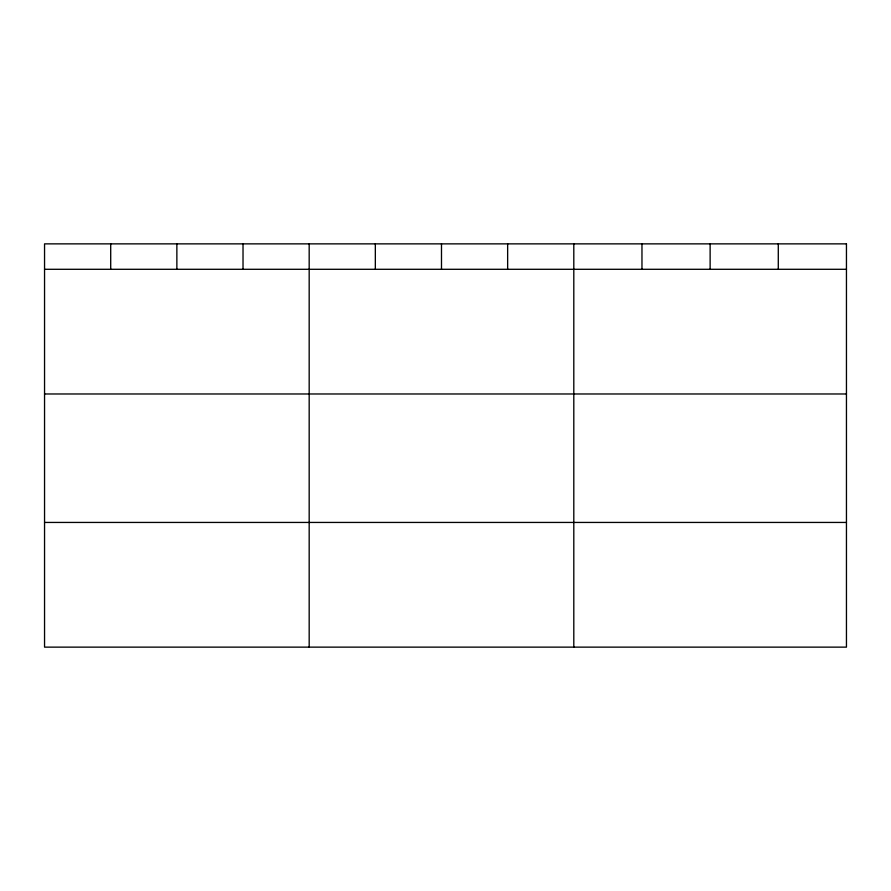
<?xml version="1.0" encoding="UTF-8"?>
<svg xmlns="http://www.w3.org/2000/svg" width="891" height="891" viewBox="0 0 891 891"><rect width="100%" height="100%" fill="white"/><g stroke="black" fill="none" stroke-linecap="round" stroke-linejoin="round"><path stroke-width="1.34" d="M44.55 269.294L846.45 269.294M44.55 393.978L846.45 393.978M44.55 522.438L846.45 522.438M778.288 243.867L778.288 269.294M710.127 243.867L710.127 269.294M641.966 243.867L641.966 269.294M573.804 243.867L573.804 647.133M507.647 243.867L507.647 269.294M441.49 243.867L441.49 269.294M375.334 243.867L375.334 269.294M309.177 243.867L309.177 647.133M243.02 243.867L243.02 269.294M176.864 243.867L176.864 269.294M110.707 243.867L110.707 269.294M846.45 243.867L44.55 243.867L44.55 647.133L846.45 647.133L846.45 243.867"/></g></svg>
